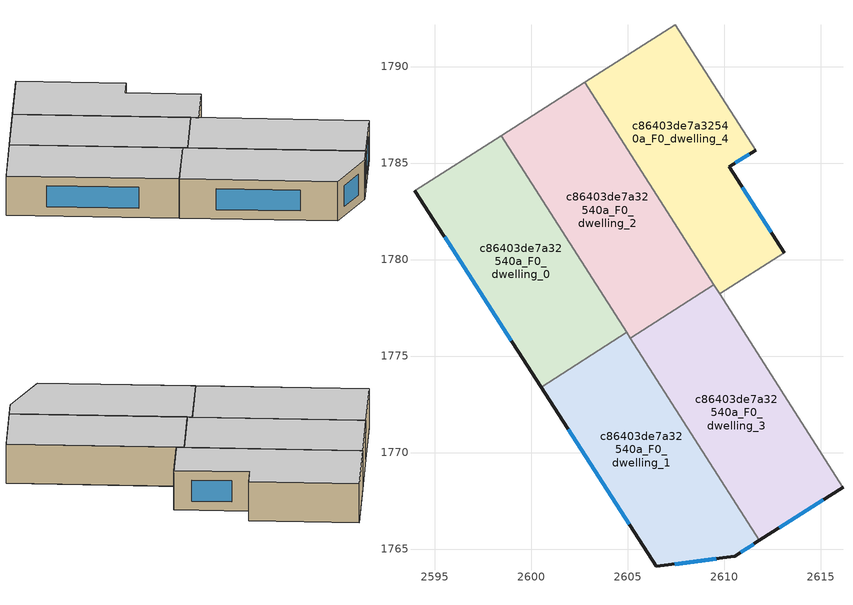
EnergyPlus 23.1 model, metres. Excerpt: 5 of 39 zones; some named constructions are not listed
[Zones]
c86403de7a32540a_F0_dwelling_0
 floor ground (EU_floor_Construction): 2598.45,1786.42 2604.95,1776.23 2600.51,1773.39 2593.98,1783.57 z0
 wall outside (EU_wall_Construction): 2593.98,1783.57 2600.51,1773.39 z0:3
 wall to c86403de7a32540a_F0_dwelling_1 (EU_wall_Construction): 2600.51,1773.39 2604.95,1776.23 z0:3
 wall adiabatic (EU_wall_Construction): 2598.45,1786.42 2593.98,1783.57 z0:3
 wall to c86403de7a32540a_F0_dwelling_2 (EU_wall_Construction): 2604.95,1776.23 2598.45,1786.42 z0:3
 window (EU_Window_Construction): 2595.51,1781.18 2598.98,1775.78 z0.7:2.3
 ceiling to c86403de7a32540a_F1_dwelling_0 (EU_floor_Construction): 2604.95,1776.23 2598.45,1786.42 2593.98,1783.57 2600.51,1773.39 z3
c86403de7a32540a_F0_dwelling_1
 floor ground (EU_floor_Construction): 2604.95,1776.23 2611.83,1765.45 2610.55,1764.63 2606.48,1764.1 2600.51,1773.39 z0
 wall outside (EU_wall_Construction): 2600.51,1773.39 2606.48,1764.1 2610.55,1764.63 2611.83,1765.45 z0:3
 wall to c86403de7a32540a_F0_dwelling_3 (EU_wall_Construction): 2611.83,1765.45 2605.14,1775.93 z0:3
 wall to c86403de7a32540a_F0_dwelling_2 (EU_wall_Construction): 2605.14,1775.93 2604.95,1776.23 z0:3
 window (EU_Window_Construction): 2610.85,1764.82 2611.53,1765.26 / 2607.43,1764.23 2609.59,1764.51 / 2601.91,1771.21 2605.08,1766.28 z0.7:2.3
 ceiling to c86403de7a32540a_F1_dwelling_1 (EU_floor_Construction): 2611.83,1765.45 2604.95,1776.23 2600.51,1773.39 2606.48,1764.1 2610.55,1764.63 z3
c86403de7a32540a_F0_dwelling_2
 floor ground (EU_floor_Construction): 2602.78,1789.18 2609.47,1778.69 2605.14,1775.93 2598.45,1786.42 z0
 wall to c86403de7a32540a_F0_dwelling_3 (EU_wall_Construction): 2605.14,1775.93 2609.47,1778.69 z0:3
 wall adiabatic (EU_wall_Construction): 2602.78,1789.18 2598.45,1786.42 z0:3
 wall to c86403de7a32540a_F0_dwelling_4 (EU_wall_Construction): 2609.47,1778.69 2602.78,1789.18 z0:3
 ceiling to c86403de7a32540a_F1_dwelling_2 (EU_floor_Construction): 2609.47,1778.69 2602.78,1789.18 2598.45,1786.42 2605.14,1775.93 z3
c86403de7a32540a_F0_dwelling_3
 floor ground (EU_floor_Construction): 2609.47,1778.69 2616.16,1768.21 2611.83,1765.45 2605.14,1775.93 z0
 wall outside (EU_wall_Construction): 2611.83,1765.45 2616.16,1768.21 z0:3
 wall to c86403de7a32540a_F0_dwelling_5 (EU_wall_Construction): 2616.16,1768.21 2609.76,1778.23 z0:3
 wall to c86403de7a32540a_F0_dwelling_4 (EU_wall_Construction): 2609.76,1778.23 2609.47,1778.69 z0:3
 window (EU_Window_Construction): 2612.84,1766.1 2615.14,1767.56 z0.7:2.3
 ceiling to c86403de7a32540a_F1_dwelling_3 (EU_floor_Construction): 2616.16,1768.21 2609.47,1778.69 2605.14,1775.93 2611.83,1765.45 z3
c86403de7a32540a_F0_dwelling_4
 floor ground (EU_floor_Construction): 2607.48,1792.18 2611.62,1785.67 2610.26,1784.8 2613.11,1780.36 2609.76,1778.23 2602.78,1789.18 z0
 wall outside (EU_wall_Construction): 2613.11,1780.36 2610.26,1784.8 2611.62,1785.67 z0:3
 wall to c86403de7a32540a_F0_dwelling_5 (EU_wall_Construction): 2609.76,1778.23 2613.11,1780.36 z0:3
 wall adiabatic (EU_wall_Construction): 2607.48,1792.18 2602.78,1789.18 z0:3
 wall to c86403de7a32540a_F0_dwelling_6 (EU_wall_Construction): 2611.62,1785.67 2607.48,1792.18 z0:3
 window (EU_Window_Construction): 2610.58,1785.01 2611.3,1785.47 / 2612.44,1781.41 2610.93,1783.76 z0.7:2.3
 ceiling to c86403de7a32540a_F1_dwelling_4 (EU_floor_Construction): 2613.11,1780.36 2610.26,1784.8 2611.62,1785.67 2607.48,1792.18 2602.78,1789.18 2609.76,1778.23 z3
[SCHEDULE:FILE] Column Number=1; Rows to Skip at Top=0; Number of Hours of Data=8760; Column Separator=Comma; Interpolate to Timestep=No; Minutes per Item=60; Adjust Schedule for Daylight Savings=Yes
Name | File
EU_Step8_GainSchedule_c86403de7a32540a_F2_dwelling_2_f000 | ../../schedules/c86403de7a32540a/c86403de7a32540a_F2_dwelling_2_f000_gain.csv
EU_Step8_GainSchedule_c86403de7a32540a_F2_dwelling_3_f000 | ../../schedules/c86403de7a32540a/c86403de7a32540a_F2_dwelling_3_f000_gain.csv
EU_Step8_GainSchedule_c86403de7a32540a_F2_dwelling_4_f000 | ../../schedules/c86403de7a32540a/c86403de7a32540a_F2_dwelling_4_f000_gain.csv
EU_Step8_GainSchedule_c86403de7a32540a_F2_dwelling_5_f000 | ../../schedules/c86403de7a32540a/c86403de7a32540a_F2_dwelling_5_f000_gain.csv
EU_Step8_GainSchedule_c86403de7a32540a_F2_dwelling_6_f000 | ../../schedules/c86403de7a32540a/c86403de7a32540a_F2_dwelling_6_f000_gain.csv
EU_Step8_GainSchedule_c86403de7a32540a_F2_dwelling_7_f000 | ../../schedules/c86403de7a32540a/c86403de7a32540a_F2_dwelling_7_f000_gain.csv
EU_Step8_GainSchedule_c86403de7a32540a_F2_dwelling_8_f000 | ../../schedules/c86403de7a32540a/c86403de7a32540a_F2_dwelling_8_f000_gain.csv
EU_Step8_GainSchedule_c86403de7a32540a_F2_dwelling_9_f000 | ../../schedules/c86403de7a32540a/c86403de7a32540a_F2_dwelling_9_f000_gain.csv
